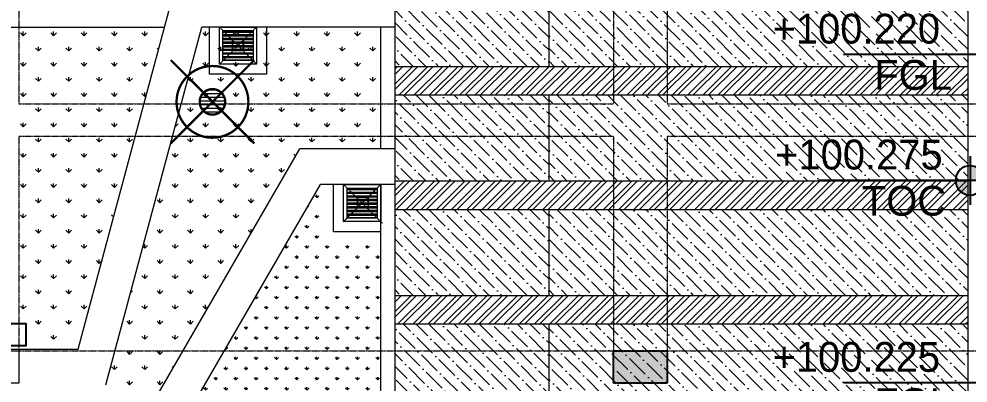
# Model space of a CAD drawing. Header units: millimetres. Extents: x 7964926 to 16080295, y -6277184 to -2986664.
# Drawn here: x 8116961 to 8130211, y -3099860 to -3094772 of the extents above; entities that cross this region are included whole.
import ezdxf

# ---------------------------------------------------------------- set-up
doc = ezdxf.new("R2010")
doc.units = ezdxf.units.MM
doc.header["$LTSCALE"] = 2000
doc.header["$MEASUREMENT"] = 0
for name, pattern in [('( Hidden )', [0.375, 0.25, -0.125]), ('1', [0, 0, 0]), ('DASHED2', [0.375, 0.25, -0.125]), ('HIDDEN', [0.375, 0.25, -0.125])]:
    doc.linetypes.add(name, pattern=pattern)
for name, color, linetype in [('a-col', 8, 'DASHED2'), ('a-hat col', 252, 'Continuous'), ('L-FL', 7, 'Continuous'), ('S - SECTION-SYB-100', 20, 'Continuous')]:
    doc.layers.add(name, color=color, linetype=linetype)
for name, color, linetype, lineweight in [('L - paving', 9, 'Continuous', 5), ('L-CHAMBERS', 50, 'Continuous', 5), ('L-CORECUT', 4, 'Continuous', 5), ('L-ELE 1', 24, 'Continuous', 20), ('L-ELE 2', 30, 'Continuous', 15), ('L-ELE 4', 27, 'Continuous', 9), ('L-HATCH-1', 9, 'Continuous', 5), ('L-LAWN HATCH', 96, 'Continuous', 5), ('L-lights', 213, 'Continuous', 0), ('L-Paver 400x400', 250, '1', 13), ('L-SHRUBS', 96, 'Continuous', 18), ('STR-Column', 250, 'Continuous', 15), ('STR-Podium Beam', 8, 'Continuous', 15), ('STR-Podium Column', 250, 'Continuous', 15), ('STR-RCC Up Stand', 250, 'Continuous', 15)]:
    doc.layers.add(name, color=color, linetype=linetype, lineweight=lineweight)
doc.styles.add('Century Gothic', font='GOTHIC.TTF')
doc.styles.get("Standard").update_dxf_attribs({"font": 'romans.shx', "width": 0.75})
pattern_1 = [(90, (0, 0), (-212.1320343, 212.1320343), [56.25, -368.0140689]), (45, (0, 0), (-212.1320343559643, 212.1320343559643), [56.25, -243.75]), (135, (0, 0), (-212.1320343559643, -212.1320343559642), [56.25, -243.75])]
pattern_2 = [(0, (122877.5061929496, 50924.15650701523), (1.4210854715202e-14, 50.62500000000001), []), (0, (122894.3811929217, 50907.28150704363), (1.4210854715202e-14, 50.62500000000001), [])]
pattern_3 = [(45, (0, 0), (-106.0660171779821, 106.0660171779821), []), (45, (0, 75), (-106.0660171779821, 106.0660171779821), [])]

# ---------------------------------------------------------------- blocks, each defined once
blk = doc.blocks.new('basement - column')
at = {"layer": 'a-hat col'}
h = blk.add_hatch(color=256, dxfattribs=at)
h.dxf.hatch_style = 1
h.paths.add_polyline_path([(137924.9999999776, -13349.30829999456), (137174.9999999711, -13349.30829998804), (137174.9999999711, -13799.30829998804), (137924.9999999776, -13799.30829999456)])
at = {"layer": 'a-col', "linetype": 'DASHED2', "ltscale": 0.001}
blk.add_lwpolyline([(137174.9999999711, -13349.30829998804), (137924.9999999776, -13349.30829999456), (137924.9999999776, -13799.30829999456), (137174.9999999711, -13799.30829998804)], close=True, dxfattribs=at)
blk = doc.blocks.new('finish lvl')
h = blk.add_hatch(color=256)
edge = h.paths.add_edge_path()
edge.add_ellipse((0.03779312691722225, 0.003030802937928456), major_axis=(-0.030468540123942, 0.030468540123942), ratio=0.9999999999984531, start_angle=-45.0000000000443, end_angle=45.00000000010281)
edge.add_line((-0.005295895751714852, 0.003030802937701083), (0.03779312691722236, 0.003030802937701083))
edge.add_line((0.03779312691722225, 0.003030802937928456), (0.03779312691722225, 0.04611982560686556))
edge = h.paths.add_edge_path()
edge.add_ellipse((0.03779312691722225, 0.003030802937928456), major_axis=(-0.030468540123909, 0.030468540123909), ratio=0.9999999999995983, start_angle=134.9999999999885, end_angle=224.999999999953)
edge.add_line((0.0808821495866141, 0.003030802938383204), (0.03779312691767689, 0.003030802938383204))
edge.add_line((0.03779312691722225, 0.003030802937928456), (0.03779312691722225, -0.04005821973088135))
for p, q in [((0.03779312691676751, 0.07484584072017242), (0.03779312691722225, -0.06878423484386076)), ((-0.03402191086343009, 0.00303080293815583), (0.4857257542894331, 0.003030802937473709))]:
    blk.add_line(p, q)
blk.add_ellipse((0.037793126917677, 0.00303080293815583), major_axis=(-0.030468540123953, 0.030468540123953), ratio=0.9999999999978331, start_param=1.570796326794534, end_param=7.85398163397412)
at = {"layer": 'L-FL'}
for tag, p in [('%%P0.00', (0.1256311287966128, 0.03566715156830469)), ('FIN.LVL.', (0.1074625354408454, -0.1030079454646966))]:
    blk.add_attdef(tag, p, '', height=0.08000000000000004, dxfattribs=at)
blk = doc.blocks.new('PL')
at = {"layer": 'L-lights'}
h = blk.add_hatch(dxfattribs=at)
h.set_pattern_fill('ANSI31', color=256, scale=32.5, style=0)
h.set_pattern_definition([(45, (5.943405767538934e-11, 1.438422714272747e-11), (-72.96458098368686, 72.96458098368687), [])])
edge = h.paths.add_edge_path()
edge.add_arc((-1.980708930204855e-10, -4.792233276873503e-11), 358.6952379030135, 89.65216382012761, 276.0669623147895)
edge.add_arc((-2.005542398819671e-10, -4.804645570288812e-11), 358.6952379030137, 276.0669623147899, 449.6521638201272)
at = {"layer": 'L-lights', "const_width": 65}
for points in [[(1.270153404675511e-09, -1658.684768646848), (1.270153404675511e-09, 1658.684768646877)], [(1658.676649893507, -2.17758473526645), (-1658.692887400218, -2.17758473526645)]]:
    blk.add_lwpolyline(points, dxfattribs=at)
for points in [[(6.123636782694438, 1008.676649893462, 1.057607136263516), (106.6097079497425, -1003.045588763812, 0.9455306849885294)], [(2.177584735642948, 358.6886279476718, 1.057607136266735), (37.91075155247358, -356.686204682835, 0.945530684985646)]]:
    blk.add_lwpolyline(points, format="xyb", close=True, dxfattribs=at)

msp = doc.modelspace()

# ---------------------------------------------------------------- hatches: boundary and pattern name
at = {"layer": 'L - paving'}
h = msp.add_hatch(dxfattribs=at)
h.set_pattern_fill('ANSI36', color=37, scale=1000, angle=90)
h.set_pattern_definition([(135, (0.1326889004558325, 36799.99999037897), (-243.0679560328757, 66.29126073623885), [312.5, -62.5, 0, -62.5])])
h.paths.add_polyline_path([(8122211.253626474, -3094234.966466639), (8122211.253626474, -3095434.966466639), (8124361.253626473, -3095434.966466638), (8124361.253626473, -3094234.966466639)])
h = msp.add_hatch(dxfattribs=at)
h.set_pattern_fill('ANSI36', color=256, scale=1000, angle=90)
h.set_pattern_definition([(135, (8191222.22394203, -3170177.761557912), (-243.0679560328757, 66.29126073623885), [312.5, -62.5, 0, -62.5])])
h.paths.add_polyline_path([(8130211.057736304, -3095434.966466638), (8130211.057736303, -3094234.96646664), (8124361.253626471, -3094234.966466639), (8124361.253626473, -3095434.966466639)])
h = msp.add_hatch(dxfattribs=at)
h.set_pattern_fill('ANSI36', color=37, scale=1000, angle=90)
h.set_pattern_definition([(135, (0.1326889004558325, 35199.99999037897), (-243.0679560328757, 66.29126073623885), [312.5, -62.5, 0, -62.5])])
h.paths.add_polyline_path([(8122211.253626474, -3095834.966466639), (8122211.253626474, -3097034.966466639), (8124361.253626473, -3097034.966466638), (8124361.253626473, -3095834.966466639)])
h = msp.add_hatch(dxfattribs=at)
h.set_pattern_fill('ANSI36', color=256, scale=1000, angle=90)
h.set_pattern_definition([(135, (8191222.22394203, -3171777.761557912), (-243.0679560328757, 66.29126073623885), [312.5, -62.5, 0, -62.5])])
h.paths.add_polyline_path([(8130211.057736304, -3097034.966466638), (8130211.057736304, -3095834.96646664), (8124361.253626471, -3095834.966466639), (8124361.253626473, -3097034.966466639)])
h = msp.add_hatch(dxfattribs=at)
h.set_pattern_fill('ANSI36', color=37, scale=1000, angle=90)
h.set_pattern_definition([(135, (0.1326889004558325, 33599.99999037897), (-243.0679560328757, 66.29126073623885), [312.5, -62.5, 0, -62.5])])
h.paths.add_polyline_path([(8122211.057736303, -3097434.966466639), (8122211.057736303, -3098634.966466639), (8124361.253626473, -3098634.966466638), (8124361.253626473, -3097434.966466639)])
h = msp.add_hatch(dxfattribs=at)
h.set_pattern_fill('ANSI36', color=256, scale=1000, angle=90)
h.set_pattern_definition([(135, (8191222.22394203, -3173377.761557912), (-243.0679560328757, 66.29126073623885), [312.5, -62.5, 0, -62.5])])
h.paths.add_polyline_path([(8130211.057736303, -3098634.966466638), (8130211.057736304, -3097434.96646664), (8124361.253626471, -3097434.966466639), (8124361.253626473, -3098634.966466639)])
h = msp.add_hatch(dxfattribs=at)
h.set_pattern_fill('ANSI36', color=37, scale=1000, angle=90)
h.set_pattern_definition([(135, (0.1326889004558325, 31999.99999037897), (-243.0679560328757, 66.29126073623885), [312.5, -62.5, 0, -62.5])])
h.paths.add_polyline_path([(8122211.253626473, -3099034.966466639), (8122211.253626474, -3100234.966466639), (8124361.253626473, -3100234.966466638), (8124361.253626473, -3099034.966466639)])
h = msp.add_hatch(dxfattribs=at)
h.set_pattern_fill('ANSI36', color=256, scale=1000, angle=90)
h.set_pattern_definition([(135, (8191222.22394203, -3174977.761557912), (-243.0679560328757, 66.29126073623885), [312.5, -62.5, 0, -62.5])])
h.paths.add_polyline_path([(8130211.057736303, -3100234.966466638), (8130211.057736304, -3099034.96646664), (8124361.253626471, -3099034.966466639), (8124361.253626473, -3100234.966466639)])
at = {"layer": 'L-HATCH-1'}
h = msp.add_hatch(dxfattribs=at)
h.set_pattern_fill('STEEL', color=26, scale=1200)
h.set_pattern_definition(pattern_3)
h.paths.add_polyline_path([(8130211.057736304, -3095834.966466638), (8130211.057736304, -3095434.966466637), (8122211.253626473, -3095434.966466638), (8122211.253626474, -3095834.966466638)])
h = msp.add_hatch(dxfattribs=at)
h.set_pattern_fill('STEEL', color=26, scale=1200)
h.set_pattern_definition(pattern_3)
h.paths.add_polyline_path([(8130211.057736304, -3097434.966466638), (8130211.057736304, -3097034.966466637), (8122211.253626473, -3097034.966466638), (8122211.253626474, -3097434.966466638)])
h = msp.add_hatch(dxfattribs=at)
h.set_pattern_fill('STEEL', color=26, scale=1200)
h.set_pattern_definition(pattern_3)
h.paths.add_polyline_path([(8130211.057736304, -3099034.966466638), (8130211.057736304, -3098634.966466637), (8122211.253626473, -3098634.966466638), (8122211.253626474, -3099034.966466638)])
at = {"layer": 'L-LAWN HATCH'}
h = msp.add_hatch(dxfattribs=at)
h.set_pattern_fill('GRASS', color=256, scale=300)
h.set_pattern_definition(pattern_1)
h.paths.add_polyline_path([(8120879.865461074, -3096584.965291387), (8122011.253626473, -3096584.965291387), (8122011.253626473, -3094884.965291387), (8119512.689485066, -3094884.965291387), (8118172.943511792, -3099884.965332877), (8117163.434935544, -3099884.965332877), (8117163.434935536, -3100647.465312132), (8118534.379980516, -3100647.465312132)])
at = {"layer": 'L-Paver 400x400', "true_color": 0x636466}
h = msp.add_hatch(dxfattribs=at)
h.set_pattern_fill('ANSI32', color=251, scale=135, angle=315)
h.set_pattern_definition([(0, (121145.3310163757, 53124.15650701523), (1.4210854715202e-14, 50.62500000000001), []), (0, (121162.2060163477, 53107.28150704363), (1.4210854715202e-14, 50.62500000000001), [])])
h.paths.add_polyline_path([(8120229.078449899, -3094934.965291386), (8119809.07844973, -3094934.965291386), (8119809.078449729, -3095354.96529119), (8120229.078449898, -3095354.96529119)])
h = msp.add_hatch(dxfattribs=at)
h.set_pattern_fill('ANSI32', color=251, scale=135, angle=315)
h.set_pattern_definition(pattern_2)
h.paths.add_polyline_path([(8121961.253626473, -3097134.965291386), (8121541.253626304, -3097134.965291386), (8121541.253626303, -3097554.96529119), (8121961.253626472, -3097554.96529119)])
h = msp.add_hatch(dxfattribs=at)
h.set_pattern_fill('ANSI32', color=251, scale=135, angle=315)
h.set_pattern_definition(pattern_2)
h.paths.add_polyline_path([(8121961.253626473, -3097134.965291386), (8121541.253626304, -3097134.965291386), (8121541.253626303, -3097554.96529119), (8121961.253626472, -3097554.96529119)])
at = {"layer": 'L-SHRUBS', "true_color": 0x58ba48}
h = msp.add_hatch(dxfattribs=at)
h.set_pattern_fill('GRASS', color=85, scale=300)
h.set_pattern_definition(pattern_1)
edge = h.paths.add_edge_path(flags=16)
edge.add_ellipse((8110536.91332393, -3096955.429008454), major_axis=(-119.9671623537856, 23.1114216908698), ratio=0.9999999999854902, start_angle=-79.0954663910195, end_angle=10.904533609289388, ccw=False)
edge.add_ellipse((8110536.91332393, -3096955.429008454), major_axis=(-119.9671623537856, 23.1114216908698), ratio=0.9999999999854902, start_angle=190.904533609071, end_angle=280.9045336089805, ccw=False)
edge.add_ellipse((8110536.91332393, -3096955.429008454), major_axis=(-119.9671623537856, 23.1114216908698), ratio=0.9999999999854902, start_angle=100.90453360854377, end_angle=190.904533609071, ccw=False)
edge.add_ellipse((8110536.91332393, -3096955.429008454), major_axis=(-119.9671623537856, 23.1114216908698), ratio=0.9999999999854902, start_angle=10.904533609289388, end_angle=100.90453360854377, ccw=False)
edge = h.paths.add_edge_path(flags=16)
edge.add_ellipse((8111155.63264611, -3099040.854402957), major_axis=(-119.9671623537856, 23.1114216908698), ratio=0.9999999999854902, start_angle=-79.0954663910195, end_angle=10.904533609289388, ccw=False)
edge.add_ellipse((8111155.63264611, -3099040.854402957), major_axis=(-119.9671623537856, 23.1114216908698), ratio=0.9999999999854902, start_angle=190.904533609071, end_angle=280.9045336089805, ccw=False)
edge.add_ellipse((8111155.63264611, -3099040.854402957), major_axis=(-119.9671623537856, 23.1114216908698), ratio=0.9999999999854902, start_angle=100.90453360854377, end_angle=190.904533609071, ccw=False)
edge.add_ellipse((8111155.63264611, -3099040.854402957), major_axis=(-119.9671623537856, 23.1114216908698), ratio=0.9999999999854902, start_angle=10.904533609289388, end_angle=100.90453360854377, ccw=False)
h.paths.add_polyline_path([(8110634.950178238, -3096935.263479988), (8112959.766727917, -3096935.254938473), (8112959.765281182, -3096868.552539858), (8110634.948731504, -3096868.561081371)], flags=16)
h.paths.add_polyline_path([(8110657.432202088, -3097002.383735369), (8112663.834265079, -3097002.376363729), (8112663.832818344, -3096928.998179746), (8110657.430755354, -3096929.005551387)], flags=16)
h.paths.add_polyline_path([(8111253.669500416, -3099020.688874491), (8112656.375367463, -3099020.683720865), (8112572.349817924, -3099022.981371895), (8111169.643950876, -3099022.98652552)], flags=16)
h.paths.add_polyline_path([(8111279.294855684, -3099398.771152529), (8111733.723641513, -3099398.76948293), (8111733.72226407, -3099384.964498076), (8111279.293478241, -3099384.966167674)])
h.paths.add_polyline_path([(8106668.94571741, -3099334.965332876), (8106668.945717411, -3099034.965332876), (8107868.94571741, -3099034.965332876), (8107868.945717411, -3099334.965332876)], flags=16)
h.paths.add_polyline_path([(8117063.434935545, -3099034.965332875), (8117063.434935544, -3099334.965332875), (8115863.434935545, -3099334.965332875), (8115863.434935545, -3099034.965332875)], flags=16)
h.paths.add_polyline_path([(8105596.186536652, -3092583.029907537), (8105596.18653665, -3091883.997631462), (8103926.78295953, -3091859.965323278), (8104603.354661874, -3094384.965291387), (8105943.100635145, -3099384.965332876), (8117789.280017804, -3099384.965332876), (8118995.051394861, -3094884.965291387), (8108709.921889082, -3094884.965291387), (8108642.934590973, -3094634.965291387), (8108332.351736853, -3094634.965291387), (8107615.587655641, -3091959.965323277), (8106414.293752011, -3091962.255843082), (8106396.186536649, -3092583.029907537)])
at = {"layer": 'L-SHRUBS'}
h = msp.add_hatch(dxfattribs=at)
h.set_pattern_fill('GRASS', color=256, scale=200)
h.set_pattern_definition([(90, (0.1326889004558325, -9.601470082998276e-06), (-141.4213562, 141.4213562), [37.5, -245.3427126]), (45, (0.1326889004558325, -9.601470082998276e-06), (-141.4213562373095, 141.4213562373095), [37.5, -162.5]), (135, (0.1326889004558325, -9.601470082998276e-06), (-141.4213562373095, -141.4213562373095), [37.5, -162.5])])
h.paths.add_polyline_path([(8121212.213495125, -3097882.130340627), (8121212.213495125, -3097084.965291387), (8121168.540595666, -3097084.965291387), (8118823.055115107, -3101147.465312132), (8117163.43493554, -3101147.465312222), (8117163.434935542, -3101909.965291479), (8122011.253626473, -3101909.965291387), (8122011.253626473, -3097882.130340627)])

# ---------------------------------------------------------------- linework, layer by layer
at = {"layer": 'L-CHAMBERS', "color": 42}
for points in [[(8120419.078449899, -3094884.965291387), (8120419.078449899, -3095544.965291386), (8119619.078449901, -3095544.965291386), (8119619.078449901, -3094884.965291387)], [(8122011.253626473, -3097744.965291386), (8121351.253626475, -3097744.965291386), (8121351.253626475, -3097084.965291387)], [(8122011.253626473, -3097744.965291386), (8121351.253626475, -3097744.965291386), (8121351.253626475, -3097084.965291387)]]:
    msp.add_lwpolyline(points, dxfattribs=at)
for points in [[(8120279.078449899, -3095404.965291386), (8119759.078449901, -3095404.965291386), (8119759.078449901, -3094884.965291386), (8120279.078449899, -3094884.965291386)], [(8120229.078449899, -3095354.965291386), (8119809.078449901, -3095354.965291386), (8119809.078449901, -3094934.965291386), (8120229.078449899, -3094934.965291386)], [(8122011.253626473, -3097604.965291386), (8121491.253626475, -3097604.965291386), (8121491.253626475, -3097084.965291386), (8122011.253626473, -3097084.965291386)], [(8122011.253626473, -3097604.965291386), (8121491.253626475, -3097604.965291386), (8121491.253626475, -3097084.965291386), (8122011.253626473, -3097084.965291386)], [(8121961.253626473, -3097554.965291386), (8121541.253626475, -3097554.965291386), (8121541.253626475, -3097134.965291386), (8121961.253626473, -3097134.965291386)], [(8121961.253626473, -3097554.965291386), (8121541.253626475, -3097554.965291386), (8121541.253626475, -3097134.965291386), (8121961.253626473, -3097134.965291386)]]:
    msp.add_lwpolyline(points, close=True, dxfattribs=at)
at = {"layer": 'L-CORECUT', "const_width": 25}
for points in [[(8119942.618581255, -3095209.965290958), (8120092.618581255, -3095209.965290958), (8120092.618581255, -3095059.965290958), (8119942.618581255, -3095059.965290958)], [(8121686.274915381, -3097409.965290957), (8121836.274915381, -3097409.965290957), (8121836.274915381, -3097259.965290957), (8121686.274915381, -3097259.965290957)]]:
    msp.add_lwpolyline(points, close=True, dxfattribs=at)
at = {"layer": 'L-ELE 1'}
for p, q in [((8130211.057736304, -3137534.96646662), (8130211.057736304, -3091469.731348898)), ((8122211.253626473, -3102409.965291388), (8122211.253626473, -3093109.965291601)), ((8117789.280017804, -3099384.965332876), (8119129.025991077, -3094384.965291388)), ((8118534.379980516, -3100647.465312131), (8120879.865461074, -3096584.965291387)), ((8122211.253626473, -3096584.965291387), (8120879.865461072, -3096584.965291387)), ((8115763.43493554, -3099384.965332876), (8117163.43493554, -3099384.965332876)), ((8117163.43493554, -3099384.965332876), (8117789.280017804, -3099384.965332876))]:
    msp.add_line(p, q, dxfattribs=at)
at = {"layer": 'L-ELE 1', "lineweight": 25}
msp.add_lwpolyline([(8115863.434935544, -3099334.965332875), (8117063.434935544, -3099334.965332875), (8117063.434935544, -3099034.965332875), (8115863.434935544, -3099034.965332875)], close=True, dxfattribs=at)
at = {"layer": 'L-ELE 2'}
for p, q in [((8108709.921889082, -3094884.965291387), (8118995.051394861, -3094884.965291387)), ((8118172.943511792, -3099884.965332877), (8119512.689485066, -3094884.965291387)), ((8122211.253626473, -3094884.965291387), (8119512.689485066, -3094884.965291387)), ((8122011.253626473, -3096584.965291387), (8122011.253626473, -3094884.965291387)), ((8118823.055115107, -3101147.465312132), (8121168.540595666, -3097084.965291387)), ((8122211.253626475, -3097084.965291387), (8121168.540595666, -3097084.965291387)), ((8122011.253626473, -3101909.965291387), (8122011.253626473, -3097084.965291386))]:
    msp.add_line(p, q, dxfattribs=at)
at = {"layer": 'L-ELE 4'}
for p, q in [((8124361.253626473, -3095434.966466639), (8124361.253626473, -3094234.966466639)), ((8124361.253626473, -3097034.966466639), (8124361.253626473, -3095834.966466639)), ((8124361.253626473, -3098634.966466639), (8124361.253626473, -3097434.966466639)), ((8124361.253626473, -3100234.966466639), (8124361.253626473, -3099034.966466639))]:
    msp.add_line(p, q, dxfattribs=at)
for points in [[(8122211.253626473, -3095434.966466639), (8130211.057736304, -3095434.966466639)], [(8122211.253626473, -3095834.966466639), (8130211.057736304, -3095834.966466639)], [(8122211.253626473, -3097034.966466639), (8130211.057736304, -3097034.966466639)], [(8122211.253626473, -3097434.966466639), (8130211.057736304, -3097434.966466639)], [(8122211.253626473, -3098634.966466639), (8130211.057736304, -3098634.966466639)], [(8122211.253626473, -3099034.966466639), (8130211.057736304, -3099034.966466639)]]:
    msp.add_lwpolyline(points, dxfattribs=at)
at = {"layer": 'L-Paver 400x400', "color": 251, "linetype": '( Hidden )', "ltscale": 0.005, "true_color": 0x636466}
for p, q in [((8119759.078449901, -3094884.965291387), (8120279.0784499, -3095404.965291386)), ((8119759.0784499, -3095404.965291386), (8120279.0784499, -3094884.965291386)), ((8121491.253626475, -3097084.965291387), (8122036.239814176, -3097629.951479089)), ((8121491.253626474, -3097604.965291386), (8122011.253626474, -3097084.965291386)), ((8121491.253626475, -3097084.965291387), (8122011.253626474, -3097604.965291386)), ((8121491.253626474, -3097604.965291386), (8122011.253626474, -3097084.965291386))]:
    msp.add_line(p, q, dxfattribs=at)
at = {"layer": 'S - SECTION-SYB-100'}
msp.add_lwpolyline([(8122011.254377912, -3097604.966042824), (8122011.254377912, -3097604.965291386)], dxfattribs=at)
at = {"layer": 'STR-Podium Beam', "linetype": 'HIDDEN', "lineweight": 5, "ltscale": 0.005}
for p, q in [((8116961.057686949, -3091909.96524072), (8116961.057686949, -3095959.965240723)), ((8116961.057686949, -3091909.96524072), (8116961.057686949, -3095959.965240723)), ((8125261.057686949, -3091909.965240718), (8125261.057686949, -3095959.965240723)), ((8125261.057686949, -3091909.965240718), (8125261.057686949, -3095959.965240723)), ((8126011.057686949, -3091909.965240718), (8126011.057686949, -3095959.965240723)), ((8126011.057686949, -3091909.965240718), (8126011.057686949, -3095959.965240723)), ((8116961.057686949, -3095959.965240723), (8125261.057686949, -3095959.965240723)), ((8116961.057686949, -3095959.965240723), (8125261.057686949, -3095959.965240723)), ((8126011.057686947, -3095959.965240723), (8131111.057686951, -3095959.965240723)), ((8126011.057686947, -3095959.965240723), (8131111.057686951, -3095959.965240723)), ((8116961.057686949, -3096409.965240723), (8116961.057686949, -3099409.965240723)), ((8116961.057686949, -3096409.965240723), (8125261.057686949, -3096409.965240723)), ((8116961.057686949, -3096409.965240723), (8116961.057686949, -3099409.965240723)), ((8116961.057686949, -3096409.965240723), (8125261.057686949, -3096409.965240723)), ((8125261.057686949, -3096409.965240723), (8125261.057686949, -3099409.965240722)), ((8125261.057686949, -3096409.965240723), (8125261.057686949, -3099409.965240722)), ((8126011.057686949, -3096409.965240723), (8126011.057686949, -3099409.965240722)), ((8126011.057686949, -3096409.965240723), (8131111.057686951, -3096409.965240723)), ((8126011.057686949, -3096409.965240723), (8126011.057686949, -3099409.965240722)), ((8126011.057686949, -3096409.965240723), (8131111.057686951, -3096409.965240723)), ((8116961.057645777, -3099409.96527839), (8125261.057645779, -3099409.965278388)), ((8116961.057645777, -3099409.96527839), (8125261.057645779, -3099409.965278388)), ((8126011.057645777, -3099409.965278388), (8131111.057645779, -3099409.965278395)), ((8126011.057645777, -3099409.965278388), (8131111.057645779, -3099409.965278395))]:
    msp.add_line(p, q, dxfattribs=at)
at = {"layer": 'STR-Podium Column', "color": 8, "linetype": 'ByBlock', "ltscale": 0.005}
for points in [[(8116211.057686949, -3099409.965240723), (8116961.057686949, -3099409.965240723), (8116961.057686949, -3099859.965240723), (8116211.057686949, -3099859.965240723)], [(8116211.057686949, -3099409.965240723), (8116961.057686949, -3099409.965240723), (8116961.057686949, -3099859.965240723), (8116211.057686949, -3099859.965240723)], [(8125261.057686951, -3099409.965240722), (8126011.057686949, -3099409.965240722), (8126011.057686949, -3099859.965240722), (8125261.057686951, -3099859.965240722)], [(8125261.057686951, -3099409.965240722), (8126011.057686949, -3099409.965240722), (8126011.057686949, -3099859.965240722), (8125261.057686951, -3099859.965240722)]]:
    msp.add_lwpolyline(points, close=True, dxfattribs=at)
at = {"layer": 'STR-RCC Up Stand'}
msp.add_line((8122211.057736304, -3102409.965240511), (8122211.057736304, -3093109.965240723), dxfattribs=at)
msp.add_line((8122211.057736304, -3102409.965240511), (8122211.057736304, -3093109.965240723), dxfattribs=at)

# ---------------------------------------------------------------- block references
at = {"layer": 'L-FL', "ltscale": 0.5}
ref = msp.add_blockref('finish lvl', (8130769.760881358, -3095284.275613329), dxfattribs=dict(at, xscale=-4725.606725092182, yscale=4725.606725092182, zscale=4725.606725092182, rotation=359.9997894630318))
ref.add_attrib('FIN.LVL.', 'FGL', (8128903.792699647, -3095762.334402967, 1.815885305416463e-06), dxfattribs={"ltscale": 0.5, "height": 416.5668000027068, "rotation": 359.9997895474643, "style": 'Century Gothic'})
ref.add_attrib('%%P0.00', '+100.220', (8127482.125332077, -3095116.475437737), dxfattribs={"ltscale": 0.5, "height": 416.5668000027068, "rotation": 359.9997895474643, "style": 'Century Gothic'})
ref = msp.add_blockref('finish lvl', (8130417.491958054, -3097043.558869275), dxfattribs=dict(at, xscale=-4725.606725105103, yscale=4725.606725105103, zscale=4725.606725105103, rotation=0.0002105370784111216))
ref.add_attrib('FIN.LVL.', 'TOC', (8128729.644986922, -3097521.629662589, 1.815885305421428e-06), dxfattribs={"ltscale": 0.5, "height": 416.5668000038458, "rotation": 0.0002105645935092752, "style": 'Century Gothic'})
ref.add_attrib('%%P0.00', '+100.275', (8127518.542624729, -3096875.779996168), dxfattribs={"ltscale": 0.5, "height": 416.5668000038458, "rotation": 0.0002105645935092752, "style": 'Century Gothic'})
ref = msp.add_blockref('finish lvl', (8130769.760886041, -3099871.102508984), dxfattribs=dict(at, xscale=-4725.606725105103, yscale=4725.606725105103, zscale=4725.606725105103, rotation=359.9997894630318))
ref.add_attrib('FIN.LVL.', 'FGL', (8128903.792704325, -3100349.161298624, 1.815885305421428e-06), dxfattribs={"ltscale": 0.5, "height": 416.5668000038458, "rotation": 359.9997895474643, "style": 'Century Gothic'})
ref.add_attrib('%%P0.00', '+100.225', (8127482.125336751, -3099703.302333391), dxfattribs={"ltscale": 0.5, "height": 416.5668000038458, "rotation": 359.9997895474643, "style": 'Century Gothic'})
at = {"layer": 'L-lights', "color": 6, "xscale": 0.497007000161001, "yscale": 0.497007000161001, "zscale": 0.497007000161001, "rotation": 135.0000000000014}
msp.add_blockref('PL', (8119662.297672988, -3095930.700264832, -1.391689606284424e-06), dxfattribs=at)
at = {"layer": 'STR-Column', "ltscale": 1000}
msp.add_blockref('basement - column', (7988086.057637597, -3086060.657023284), dxfattribs=at)

doc.saveas('drawing.dxf')
